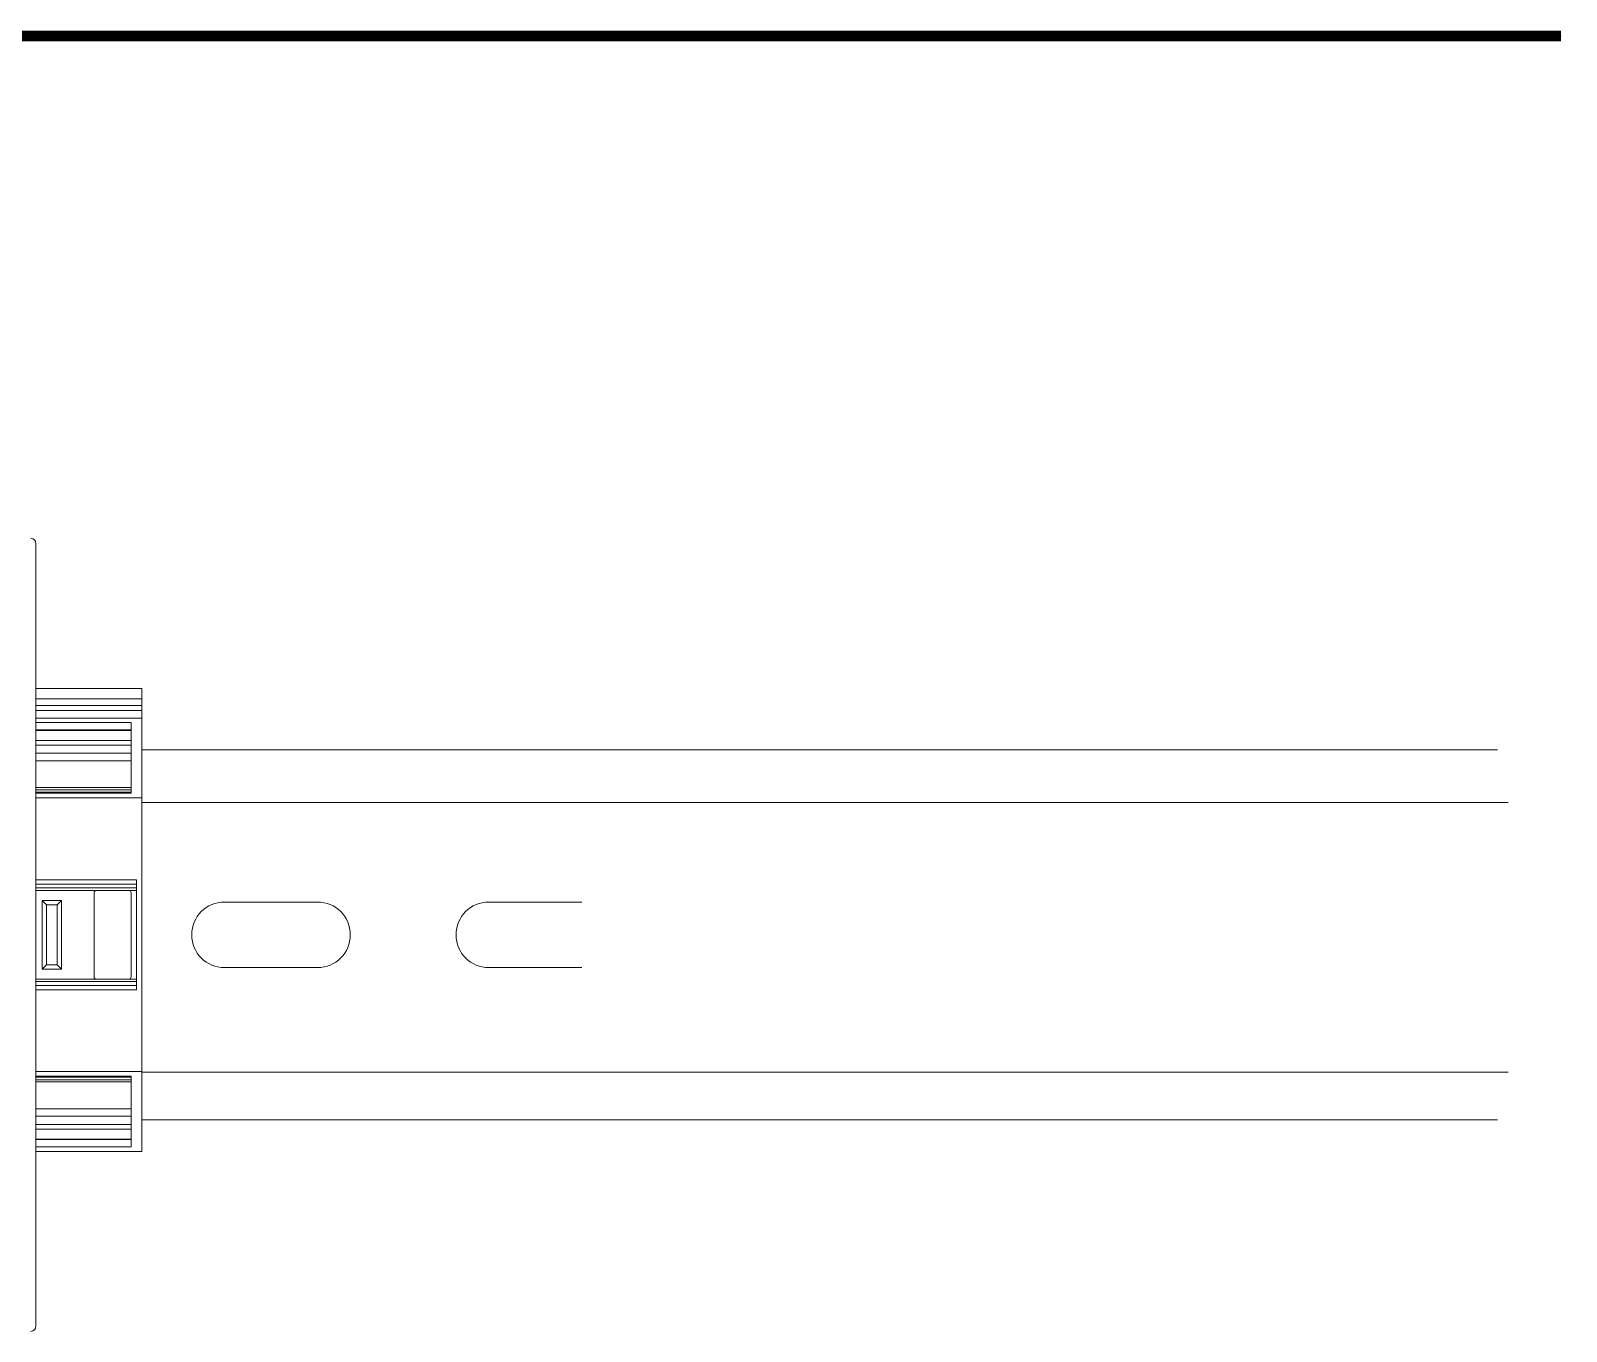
# Model space of a CAD drawing. Extents: x -2993 to 3661, y -4147 to -1441.
# Drawn here: x 890.3 to 1035.6, y -2969.2 to -2846.2 of the extents above; entities that cross this region are included whole.
import ezdxf

# ---------------------------------------------------------------- set-up
doc = ezdxf.new("R2010")
doc.units = 0
doc.header["$LTSCALE"] = 0.1
doc.header["$MEASUREMENT"] = 0
doc.layers.get('0').update_dxf_attribs({"linetype": 'CONTINUOUS'})
doc.layers.add('DIM', color=5, linetype='CONTINUOUS')
doc.layers.add('RAILS', color=1, linetype='CONTINUOUS')

msp = doc.modelspace()

# ---------------------------------------------------------------- linework, layer by layer
at = {"color": 7, "linetype": 'Continuous', "lineweight": 13}
for p, q in [((890.83, -2899.83), (890.83, -2894.69)), ((890.83, -2968.69), (890.83, -2894.69)), ((890.83, -2899.83), (890.83, -2894.69)), ((890.83, -2968.69), (890.83, -2894.69)), ((890.83, -2968.69), (890.83, -2894.69)), ((890.83, -2968.69), (890.83, -2894.69)), ((890.83, -2908.39), (890.83, -2909.37)), ((890.83, -2908.39), (900.83, -2908.39)), ((900.83, -2909.37), (900.83, -2908.39)), ((890.83, -2909.37), (890.83, -2909.99)), ((900.83, -2909.37), (890.83, -2909.37)), ((890.83, -2910.49), (890.83, -2909.99)), ((890.83, -2909.99), (900.83, -2909.99)), ((900.83, -2909.99), (900.83, -2909.37)), ((900.83, -2910.49), (900.83, -2909.99)), ((890.83, -2910.49), (890.83, -2911.19)), ((900.83, -2910.49), (890.83, -2910.49)), ((890.83, -2911.19), (890.83, -2911.62)), ((890.83, -2911.19), (900.83, -2911.19)), ((890.83, -2911.62), (899.83, -2911.62)), ((890.83, -2912.31), (890.83, -2911.62)), ((899.83, -2911.62), (899.83, -2918.3)), ((900.83, -2911.19), (900.83, -2910.49)), ((900.83, -2918.74), (900.83, -2911.19)), ((890.83, -2912.31), (899.83, -2912.31)), ((890.83, -2912.36), (890.83, -2912.31)), ((899.83, -2912.36), (890.83, -2912.36)), ((890.83, -2913.31), (890.83, -2912.36)), ((899.83, -2913.31), (890.83, -2913.31)), ((890.83, -2913.75), (890.83, -2913.31)), ((899.83, -2913.75), (890.83, -2913.75)), ((890.83, -2913.75), (890.83, -2914.52)), ((890.83, -2914.52), (899.83, -2914.52)), ((890.83, -2915.23), (890.83, -2914.52)), ((890.83, -2915.23), (899.83, -2915.23)), ((890.83, -2917.77), (890.83, -2915.23)), ((899.83, -2917.77), (890.83, -2917.77)), ((890.83, -2917.77), (890.83, -2917.97)), ((890.83, -2917.97), (899.83, -2917.97)), ((890.83, -2918.21), (890.83, -2917.97)), ((899.83, -2918.21), (890.83, -2918.21)), ((890.83, -2918.3), (890.83, -2918.21)), ((899.83, -2918.3), (890.83, -2918.3)), ((890.83, -2918.3), (890.83, -2918.74)), ((890.83, -2918.74), (890.83, -2926.49)), ((890.83, -2918.74), (900.83, -2918.74)), ((900.83, -2944.63), (900.83, -2918.74)), ((890.83, -2926.89), (890.83, -2926.49)), ((890.83, -2926.49), (900.33, -2926.49)), ((890.83, -2927.25), (890.83, -2926.89)), ((890.83, -2926.89), (900.33, -2926.89)), ((890.83, -2927.49), (890.83, -2927.25)), ((900.33, -2927.25), (890.83, -2927.25)), ((890.83, -2935.89), (890.83, -2927.49)), ((890.83, -2927.49), (900.33, -2927.49)), ((896.33, -2927.69), (896.33, -2935.69)), ((899.83, -2935.69), (899.83, -2927.69)), ((900.33, -2926.49), (900.33, -2936.89)), ((893.23, -2928.44), (891.43, -2928.44)), ((891.43, -2928.44), (891.43, -2934.94)), ((891.43, -2928.44), (891.83, -2928.84)), ((891.83, -2928.84), (892.83, -2928.84)), ((891.83, -2928.84), (891.83, -2934.54)), ((892.83, -2928.84), (893.23, -2928.44)), ((892.83, -2934.54), (892.83, -2928.84)), ((893.23, -2934.94), (893.23, -2928.44)), ((891.83, -2934.54), (891.43, -2934.94)), ((891.43, -2934.94), (893.23, -2934.94)), ((892.83, -2934.54), (891.83, -2934.54)), ((893.23, -2934.94), (892.83, -2934.54)), ((890.83, -2936.12), (890.83, -2935.89)), ((900.33, -2935.89), (890.83, -2935.89)), ((890.83, -2936.49), (890.83, -2936.12)), ((890.83, -2936.12), (900.33, -2936.12)), ((890.83, -2936.89), (890.83, -2936.49)), ((900.33, -2936.49), (890.83, -2936.49)), ((890.83, -2936.89), (890.83, -2944.63)), ((900.33, -2936.89), (890.83, -2936.89)), ((890.83, -2968.69), (890.83, -2942.19)), ((890.83, -2968.69), (890.83, -2942.19)), ((890.83, -2968.69), (890.83, -2942.19)), ((890.83, -2944.63), (890.83, -2945.07)), ((890.83, -2944.63), (900.83, -2944.63)), ((890.83, -2945.07), (899.83, -2945.07)), ((890.83, -2945.16), (890.83, -2945.07)), ((899.83, -2945.07), (899.83, -2951.75)), ((900.83, -2952.19), (900.83, -2944.63)), ((890.83, -2945.16), (899.83, -2945.16)), ((890.83, -2945.4), (890.83, -2945.16)), ((899.83, -2945.4), (890.83, -2945.4)), ((890.83, -2945.4), (890.83, -2945.6)), ((890.83, -2945.6), (899.83, -2945.6)), ((890.83, -2948.14), (890.83, -2945.6)), ((899.83, -2948.14), (890.83, -2948.14)), ((890.83, -2948.85), (890.83, -2948.14)), ((899.83, -2948.85), (890.83, -2948.85)), ((890.83, -2948.85), (890.83, -2949.62)), ((890.83, -2949.62), (899.83, -2949.62)), ((890.83, -2950.06), (890.83, -2949.62)), ((890.83, -2950.06), (899.83, -2950.06)), ((890.83, -2951.01), (890.83, -2950.06)), ((890.83, -2951.01), (899.83, -2951.01)), ((890.83, -2951.06), (890.83, -2951.01)), ((899.83, -2951.06), (890.83, -2951.06)), ((890.83, -2951.75), (890.83, -2951.06)), ((899.83, -2951.75), (890.83, -2951.75)), ((890.83, -2951.75), (890.83, -2952.19)), ((890.83, -2952.19), (900.83, -2952.19))]:
    msp.add_line(p, q, dxfattribs=at)
for centre, radius, start, end in [((890.33, -2894.69), 0.5, 0, 89.9998), ((896.53, -2927.69), 0.2, 90, 180), ((899.63, -2927.69), 0.2, 0, 90), ((896.53, -2935.69), 0.2, 180, 270), ((899.63, -2935.69), 0.2, 270, 0), ((890.33, -2968.69), 0.5, 270.0002, 0)]:
    msp.add_arc(centre, radius, start, end, dxfattribs=at)
at = {"layer": 'DIM', "lineweight": 13}
msp.add_line((1035.06, -2846.69), (265.06, -2846.69), dxfattribs=at)
at = {"layer": 'DIM', "lineweight": 13, "const_width": 1}
msp.add_lwpolyline([(265.06, -2846.69), (1035.06, -2846.69)], dxfattribs=at)
at = {"layer": 'RAILS', "lineweight": 13}
for p, q in [((1029.06, -2914.19), (900.83, -2914.19)), ((1030.06, -2919.19), (900.83, -2919.19)), ((917.46, -2928.59), (908.66, -2928.59)), ((942.46, -2928.59), (933.66, -2928.59)), ((908.66, -2934.79), (917.46, -2934.79)), ((933.66, -2934.79), (942.46, -2934.79)), ((1030.06, -2944.69), (900.83, -2944.69)), ((1029.06, -2949.19), (900.83, -2949.19))]:
    msp.add_line(p, q, dxfattribs=at)
for centre, start, end in [((908.66, -2931.69), 90, 270), ((917.46, -2931.69), 270, 90), ((933.66, -2931.69), 90, 270)]:
    msp.add_arc(centre, 3.1, start, end, dxfattribs=at)

doc.saveas('drawing.dxf')
